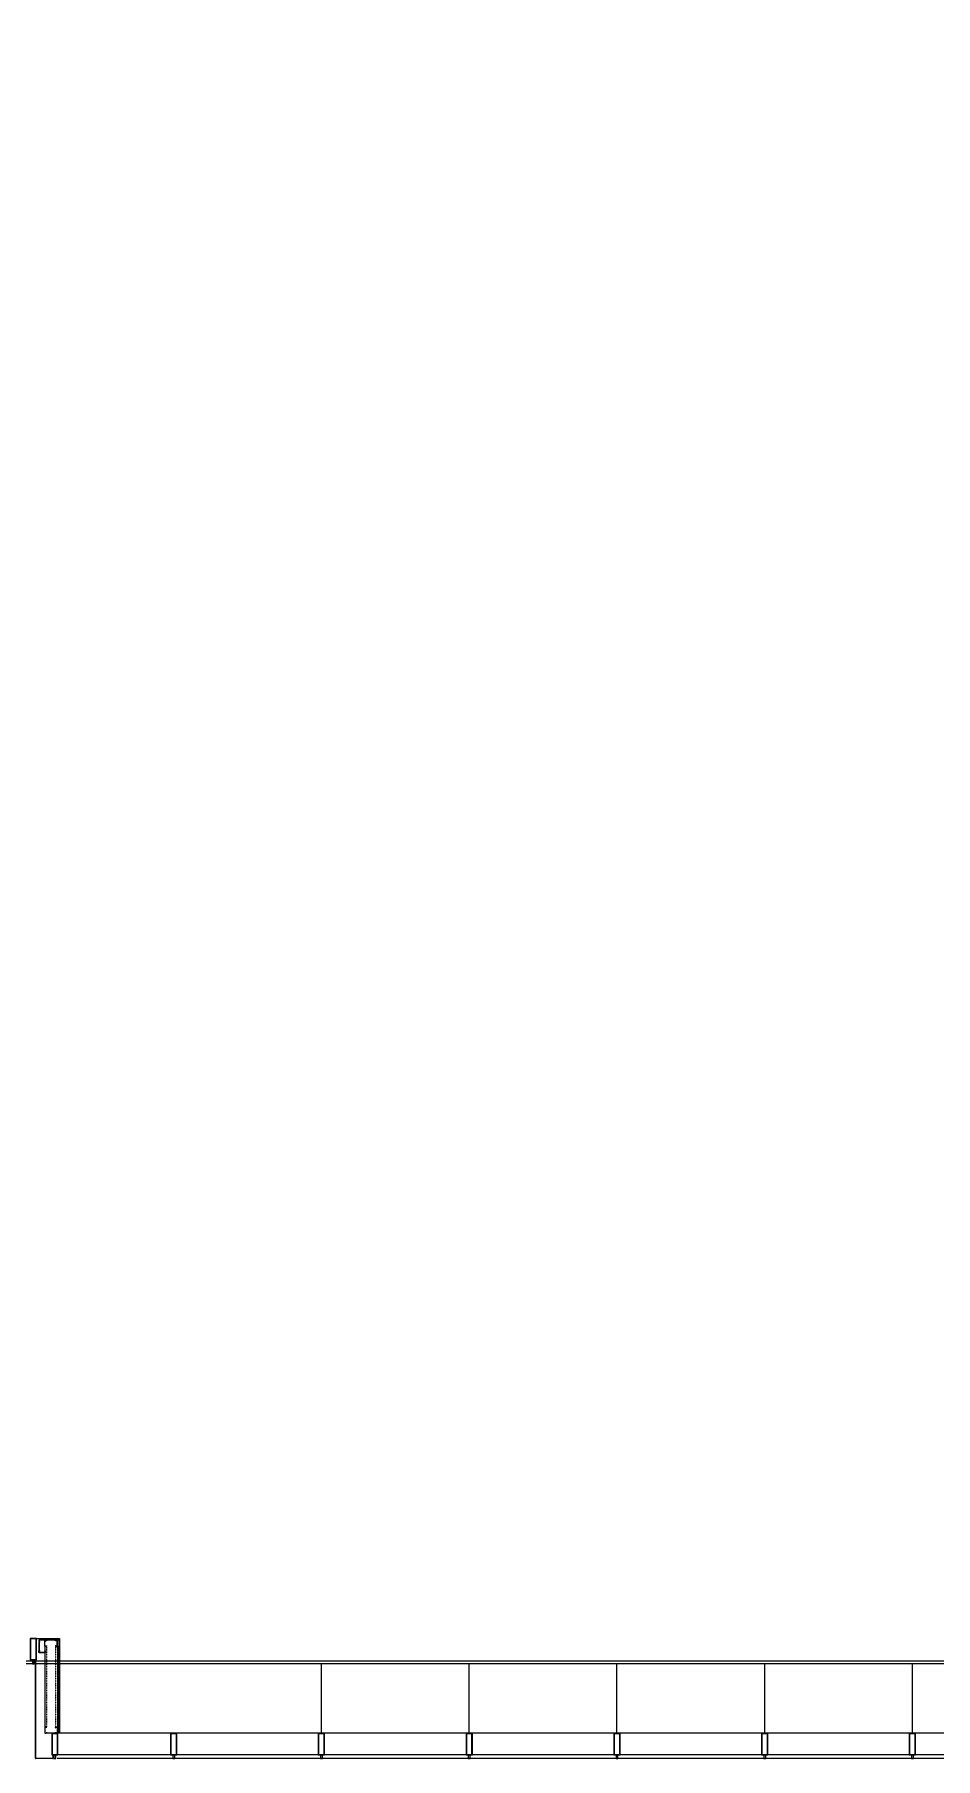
# Model space of a CAD drawing. Header units: millimetres. Extents: x 5865 to 41225, y 6941 to 34691.
# Drawn here: x 16358 to 23493, y 8090 to 21739 of the extents above; entities that cross this region are included whole.
import ezdxf

# ---------------------------------------------------------------- set-up
doc = ezdxf.new("R2010")
doc.units = ezdxf.units.MM
doc.linetypes.add('HIDDEN', pattern=[0.375, 0.25, -0.125])
for name, color, linetype in [('_R_I_Wall', 3, 'Continuous'), ('AA-DWXM-WIN', 4, 'Continuous'), ('AA-ELEV-PCN9', 9, 'Continuous'), ('AA-WAXM-FIN2', 6, 'Continuous'), ('AA-XXXX-ETC', 9, 'Continuous'), ('AA-XXXX-트러스', 7, 'Continuous'), ('bGridSpace', 6, 'Continuous'), ('WID', 4, 'Continuous')]:
    doc.layers.add(name, color=color, linetype=linetype)

# ---------------------------------------------------------------- blocks, each defined once
blk = doc.blocks.new('A$C6F92427D')
at = {"layer": 'AA-DWXM-WIN'}
for points in [[(2, -10), (17, -10), (17, 20), (2, 20)], [(-15, -180), (35, -180), (35, -10), (-15, -10)]]:
    blk.add_lwpolyline(points, close=True, dxfattribs=at)
at = {"layer": 'AA-DWXM-WIN', "color": 8}
blk.add_lwpolyline([(-12, -177), (32, -177), (32, -13), (-12, -13)], close=True, dxfattribs=at)
blk = doc.blocks.new('A$C25616869')
at = {"layer": 'AA-XXXX-ETC'}
for p, q in [((0, 3), (0, 47)), ((2, 3), (2, 47)), ((3, 50), (11, 50)), ((3, 48), (10, 48)), ((12, 2), (3, 2)), ((15, 7), (13, 7)), ((13, 7), (13, 3)), ((15, 7), (15, 3)), ((19, 50), (81, 50)), ((20, 48), (80, 48)), ((85, 7), (87, 7)), ((85, 7), (85, 3)), ((87, 7), (87, 3)), ((88, 2), (97, 2)), ((97, 50), (89, 50)), ((97, 48), (90, 48)), ((98, 3), (98, 47)), ((100, 3), (100, 47)), ((12, 0), (3, 0)), ((88, 0), (97, 0))]:
    blk.add_line(p, q, dxfattribs=at)
for centre, radius, start, end in [((3, 47), 3, 90, 180), ((3, 3), 3, 180, 270), ((3, 47), 1, 90, 180), ((3, 3), 1, 180, 270), ((10, 47), 1, 38.9448, 90), ((15, 51), 6, 218.9448, 321.0552), ((11, 49), 1, 28.6854, 90), ((15, 51), 4, 208.6854, 331.3146), ((12, 3), 1, 270, 0), ((12, 3), 3, 270, 0), ((19, 49), 1, 90, 151.3146), ((20, 47), 1, 90, 141.0552), ((80, 47), 1, 38.9448, 90), ((85, 51), 6, 218.9448, 321.0552), ((81, 49), 1, 28.6854, 90), ((85, 51), 4, 208.6854, 331.3146), ((88, 3), 3, 180, 270), ((88, 3), 1, 180, 270), ((89, 49), 1, 90, 151.3146), ((90, 47), 1, 90, 141.0552), ((97, 47), 3, 0, 90), ((97, 47), 1, 0, 90), ((97, 3), 1, 270, 0), ((97, 3), 3, 270, 0)]:
    blk.add_arc(centre, radius, start, end, dxfattribs=at)

msp = doc.modelspace()

# ---------------------------------------------------------------- linework, layer by layer
at = {"layer": '_R_I_Wall', "ltscale": 3}
for p, q in [((16373, 9041), (16555, 9041)), ((16555, 9041), (16555, 8290))]:
    msp.add_line(p, q, dxfattribs=at)
at = {"layer": 'AA-DWXM-WIN', "color": 8}
msp.add_line((40715, 8290), (16494, 8290), dxfattribs=at)
at = {"layer": 'AA-DWXM-WIN'}
for p, q in [((40875, 8120), (16494, 8120)), ((40905, 8090), (16537, 8090))]:
    msp.add_line(p, q, dxfattribs=at)
at = {"layer": 'AA-ELEV-PCN9'}
for p, q in [((39495, 8840), (16564, 8840)), ((18630, 8290), (18630, 8840)), ((19800, 8290), (19800, 8840)), ((20970, 8290), (20970, 8840)), ((22140, 8290), (22140, 8840)), ((23310, 8290), (23310, 8840))]:
    msp.add_line(p, q, dxfattribs=at)
at = {"layer": 'AA-WAXM-FIN2', "linetype": 'Continuous'}
for p, q in [((16365, 8093), (16365, 8871)), ((16368, 8094), (16368, 8871)), ((16368, 8094), (16367, 8093)), ((16367, 8093), (16368, 8092)), ((16368, 8092), (16369, 8093)), ((16504, 8090), (16368, 8090)), ((16369, 8093), (16503, 8093)), ((16504, 8092), (16503, 8093)), ((16504, 8120), (16504, 8094)), ((16522, 8120), (16504, 8120, 0)), ((16504, 8094), (16504, 8093)), ((16504, 8093), (16504, 8092)), ((16507, 8117), (16507, 8093)), ((16522, 8117), (16507, 8117, 0)), ((16522, 8120), (16522, 8117))]:
    msp.add_line(p, q, dxfattribs=at)
for centre, start, end in [((16368, 8093), 178.9688, 270.0093), ((16504, 8093), 269.9907, 1.0312)]:
    msp.add_arc(centre, 3, start, end, dxfattribs=at)
at = {"layer": 'AA-XXXX-트러스'}
for p, q in [((16552, 9028, 0), (16393, 9028, 0)), ((16552, 9028, 0), (16552, 8290)), ((16439, 8981), (16439, 8340)), ((16440, 8928, 0), (16439, 8928, 0)), ((16539, 8981), (16539, 8290))]:
    msp.add_line(p, q, dxfattribs=at)
at = {"layer": 'AA-XXXX-트러스', "linetype": 'HIDDEN', "ltscale": 0.01}
for p, q in [((16440, 9013, 0), (16439, 9013, 0)), ((16440, 8943, 0), (16439, 8943, 0)), ((16454, 8981), (16454, 8340)), ((16524, 8981), (16524, 8340))]:
    msp.add_line(p, q, dxfattribs=at)
at = {"layer": 'bGridSpace', "linetype": 'ByBlock'}
msp.add_lwpolyline([(15184, 33963), (40215, 33963), (40215, 8840), (15184, 8840)], close=True, dxfattribs=at)
at = {"layer": 'WID'}
msp.add_lwpolyline([(15115, 33991), (40315, 33991), (40315, 8860), (15115, 8860)], close=True, dxfattribs=at)

# ---------------------------------------------------------------- block references
at = {"layer": 'AA-DWXM-WIN', "rotation": 180}
for p in [(16358, 8861), (16529, 8110), (17470, 8110), (18640, 8110), (19810, 8110), (20980, 8110), (22150, 8110), (23320, 8110)]:
    msp.add_blockref('A$C6F92427D', p, dxfattribs=at)
at = {"layer": 'AA-XXXX-트러스', "xscale": -1, "rotation": 90}
msp.add_blockref('A$C25616869', (16443, 9028, 0), dxfattribs=at)
at = {"layer": 'AA-XXXX-트러스', "xscale": -1}
msp.add_blockref('A$C25616869', (16539, 8978), dxfattribs=at)
at = {"layer": 'AA-XXXX-트러스', "rotation": 180}
msp.add_blockref('A$C25616869', (16539, 8340), dxfattribs=at)

doc.saveas('drawing.dxf')
